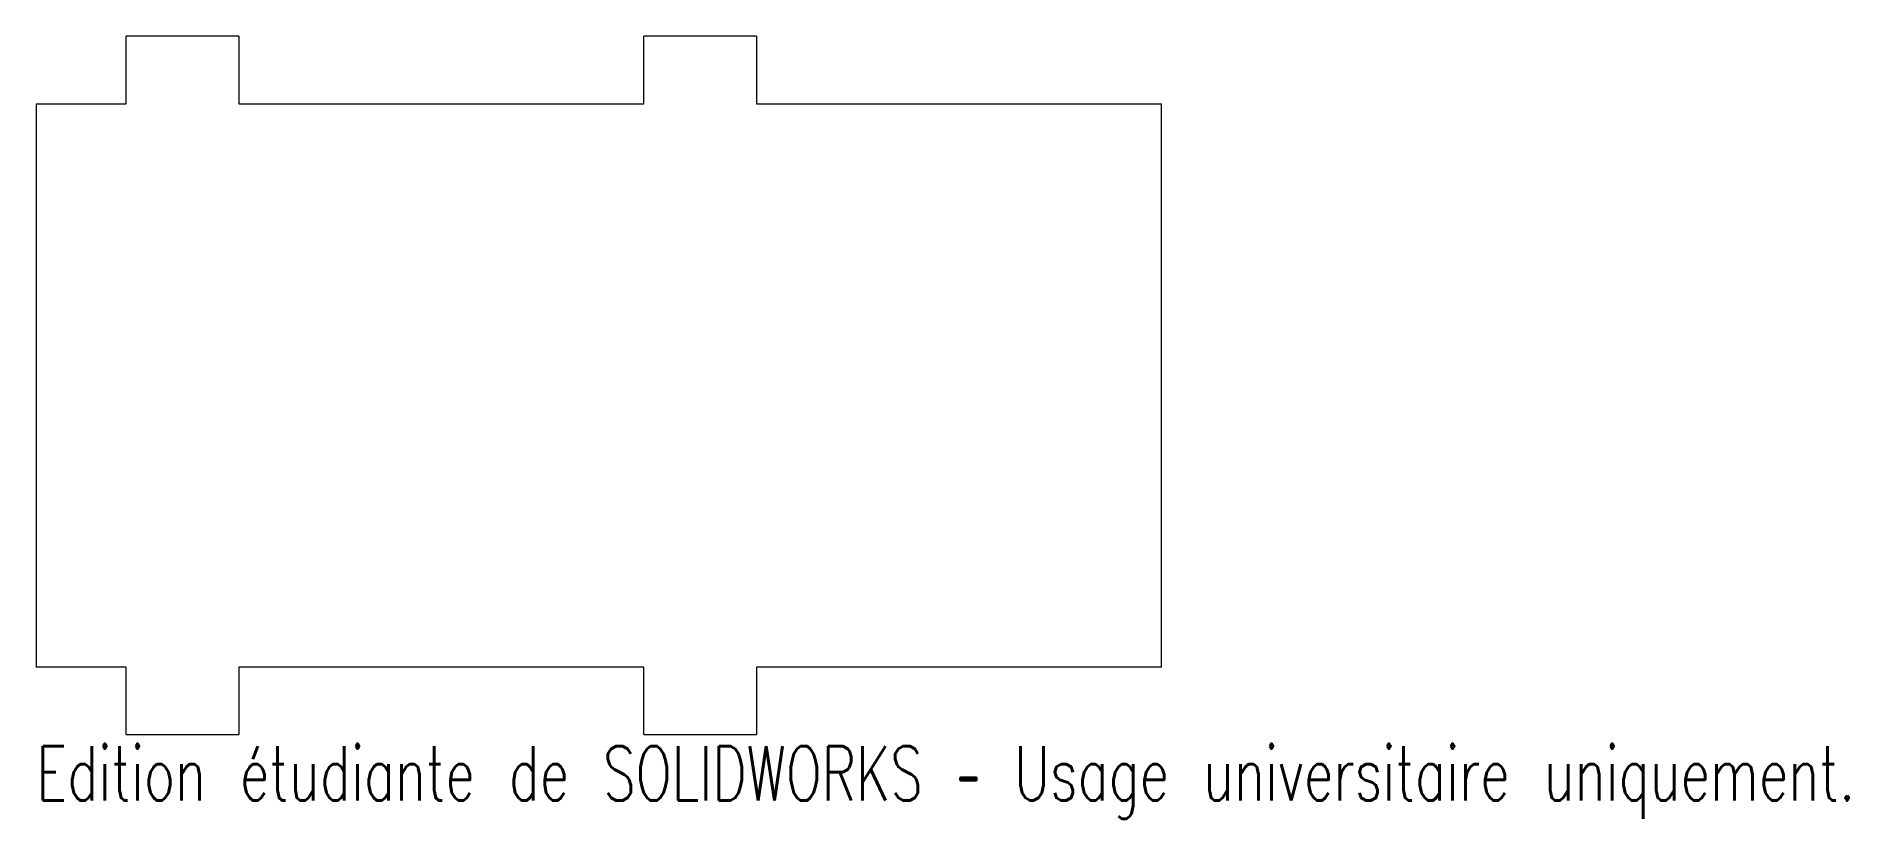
# Model space of a CAD drawing. Header units: millimetres. Extents: x -100 to 61, y -7 to 62.
import ezdxf

# ---------------------------------------------------------------- set-up
doc = ezdxf.new("R2010")
doc.units = ezdxf.units.MM
doc.styles.add('SLDTEXTSTYLE0', font='TXT', dxfattribs={"width": 0.7, "bigfont": 'bigfont'})

msp = doc.modelspace()

# ---------------------------------------------------------------- linework, layer by layer
at = {"color": 7, "linetype": 'Continuous', "lineweight": 15}
for p, q in [((-92, 56), (-92, 62)), ((-82, 62), (-92, 62)), ((-82, 62), (-82, 56)), ((-46, 56), (-46, 62)), ((-36, 62), (-46, 62)), ((-36, 62), (-36, 56)), ((-100, 56), (-92, 56)), ((-100, 56), (-100, 6)), ((-82, 56), (-46, 56)), ((-36, 56), (0, 56)), ((0, 6), (0, 56)), ((-92, 6), (-100, 6)), ((-92, 0), (-92, 6)), ((-46, 6), (-82, 6)), ((-82, 6), (-82, 0)), ((-46, 0), (-46, 6)), ((0, 6), (-36, 6)), ((-36, 6), (-36, 0)), ((-92, 0), (-82, 0)), ((-46, 0), (-36, 0))]:
    msp.add_line(p, q, dxfattribs=at)

# ---------------------------------------------------------------- texts
at = {"color": 7, "linetype": 'Continuous', "insert": (-100, -1.02), "char_height": 4.8336, "attachment_point": 1, "style": 'SLDTEXTSTYLE0'}
msp.add_mtext('Edition étudiante de SOLIDWORKS – Usage universitaire uniquement.', dxfattribs=at)

doc.saveas('drawing.dxf')
